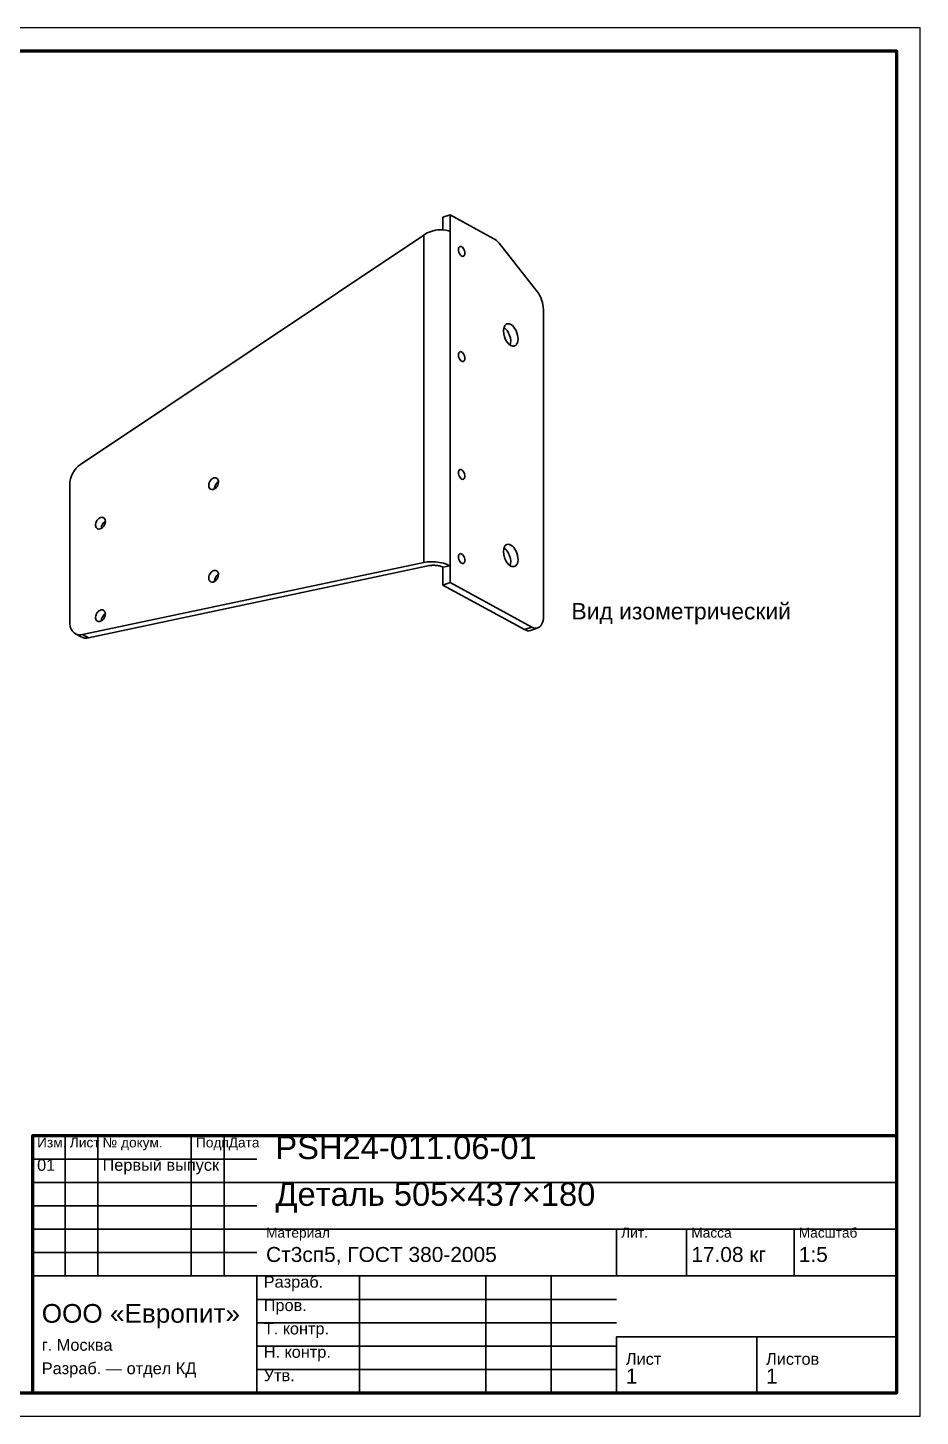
# Model space of a CAD drawing. Header units: millimetres. Extents: x 0 to 420, y 0 to 297.
# Drawn here: x 229 to 420, y 0 to 297 of the extents above; entities that cross this region are included whole.
import ezdxf

# ---------------------------------------------------------------- set-up
doc = ezdxf.new("R2010")
doc.units = ezdxf.units.MM
doc.styles.add('GOST', font='Arial')

msp = doc.modelspace()

# ---------------------------------------------------------------- linework, layer by layer
at = {"color": 1, "lineweight": 35}
for p, q in [((317.8, 256.46), (319.37, 257)), ((317.8, 253.8), (317.8, 256.46)), ((319.37, 257), (319.37, 253.4)), ((319.37, 257), (328.77, 251.88)), ((313.74, 252.67), (240.29, 203.59)), ((314.11, 252.9), (313.74, 252.67)), ((313.74, 182.63), (313.74, 252.67)), ((314.5, 253.1), (314.11, 252.9)), ((314.92, 253.29), (314.5, 253.1)), ((315.35, 253.44), (314.92, 253.29)), ((315.79, 253.58), (315.35, 253.44)), ((316.24, 253.68), (315.79, 253.58)), ((316.68, 253.75), (316.24, 253.68)), ((317.13, 253.79), (316.68, 253.75)), ((317.56, 253.8), (317.13, 253.79)), ((317.97, 253.78), (317.56, 253.8)), ((318.37, 253.73), (317.97, 253.78)), ((318.73, 253.65), (318.37, 253.73)), ((319.07, 253.54), (318.73, 253.65)), ((319.37, 253.4), (319.07, 253.54)), ((319.37, 253.4), (319.37, 181.93)), ((321.18, 249.53), (321.2, 249.77)), ((321.2, 249.26), (321.18, 249.53)), ((321.2, 249.77), (321.26, 249.97)), ((321.26, 249.97), (321.37, 250.11)), ((321.37, 250.11), (321.5, 250.2)), ((321.5, 250.2), (321.62, 250.22)), ((321.62, 250.22), (321.75, 250.2)), ((321.75, 250.2), (321.89, 250.14)), ((321.89, 250.14), (322.02, 250.04)), ((322.02, 250.04), (322.27, 249.74)), ((322.27, 249.74), (322.45, 249.36)), ((328.77, 251.88), (329.06, 251.7)), ((329.06, 251.7), (329.35, 251.47)), ((329.35, 251.47), (329.62, 251.2)), ((329.62, 251.2), (329.89, 250.89)), ((329.89, 250.89), (337.98, 240.66)), ((321.27, 248.98), (321.2, 249.26)), ((321.39, 248.71), (321.27, 248.98)), ((321.53, 248.48), (321.39, 248.71)), ((321.7, 248.29), (321.53, 248.48)), ((321.88, 248.16), (321.7, 248.29)), ((322.06, 248.1), (321.88, 248.16)), ((322.23, 248.12), (322.06, 248.1)), ((322.33, 248.18), (322.23, 248.12)), ((322.42, 248.28), (322.33, 248.18)), ((322.49, 248.41), (322.42, 248.28)), ((322.45, 249.36), (322.54, 248.95)), ((322.53, 248.57), (322.49, 248.41)), ((322.54, 248.95), (322.53, 248.57)), ((337.98, 240.66), (338.27, 240.24)), ((338.27, 240.24), (338.54, 239.79)), ((338.54, 239.79), (338.78, 239.3)), ((338.78, 239.3), (338.98, 238.78)), ((338.98, 238.78), (339.14, 238.25)), ((339.14, 238.25), (339.26, 237.72)), ((339.26, 237.72), (339.33, 237.2)), ((339.33, 237.2), (339.36, 236.69)), ((339.36, 236.69), (339.36, 171.05)), ((330.8, 232.14), (330.85, 232.68)), ((330.85, 231.52), (330.8, 232.14)), ((330.85, 232.68), (331, 233.13)), ((331.27, 232.63), (330.91, 232.93)), ((331, 233.13), (331.1, 233.31)), ((331.1, 233.31), (331.23, 233.46)), ((331.23, 233.46), (331.38, 233.57)), ((331.61, 232.23), (331.27, 232.63)), ((331.38, 233.57), (331.54, 233.65)), ((331.54, 233.65), (331.81, 233.7)), ((331.9, 231.75), (331.61, 232.23)), ((331.81, 233.7), (332.11, 233.65)), ((332.13, 231.21), (331.9, 231.75)), ((332.11, 233.65), (332.41, 233.51)), ((332.41, 233.51), (332.72, 233.29)), ((332.72, 233.29), (333.01, 232.99)), ((333.01, 232.99), (333.27, 232.62)), ((333.27, 232.62), (333.5, 232.21)), ((333.5, 232.21), (333.69, 231.75)), ((333.69, 231.75), (333.82, 231.28)), ((331.01, 230.88), (330.85, 231.52)), ((331.27, 230.28), (331.01, 230.88)), ((331.6, 229.74), (331.27, 230.28)), ((331.99, 229.31), (331.6, 229.74)), ((332.19, 229.15), (331.99, 229.31)), ((332.28, 230.65), (332.13, 231.21)), ((332.4, 229.02), (332.19, 229.15)), ((332.24, 229.11), (332.34, 229.57)), ((332.35, 230.09), (332.28, 230.65)), ((332.34, 229.57), (332.35, 230.09)), ((332.6, 228.94), (332.4, 229.02)), ((332.81, 228.89), (332.6, 228.94)), ((333, 228.89), (332.81, 228.89)), ((333.18, 228.93), (333, 228.89)), ((333.43, 229.07), (333.18, 228.93)), ((333.63, 229.29), (333.43, 229.07)), ((333.78, 229.59), (333.63, 229.29)), ((333.88, 229.95), (333.78, 229.59)), ((333.82, 231.28), (333.9, 230.82)), ((333.92, 230.36), (333.88, 229.95)), ((333.9, 230.82), (333.92, 230.36)), ((321.18, 227.03), (321.2, 227.27)), ((321.2, 226.76), (321.18, 227.03)), ((321.2, 227.27), (321.26, 227.47)), ((321.27, 226.48), (321.2, 226.76)), ((321.26, 227.47), (321.37, 227.61)), ((321.39, 226.21), (321.27, 226.48)), ((321.37, 227.61), (321.5, 227.7)), ((321.53, 225.97), (321.39, 226.21)), ((321.5, 227.7), (321.62, 227.72)), ((321.7, 225.79), (321.53, 225.97)), ((321.62, 227.72), (321.75, 227.69)), ((321.88, 225.66), (321.7, 225.79)), ((321.75, 227.69), (321.89, 227.63)), ((321.89, 227.63), (322.02, 227.54)), ((322.02, 227.54), (322.27, 227.24)), ((322.27, 227.24), (322.45, 226.86)), ((322.42, 225.78), (322.33, 225.68)), ((322.49, 225.91), (322.42, 225.78)), ((322.45, 226.86), (322.54, 226.45)), ((322.53, 226.07), (322.49, 225.91)), ((322.54, 226.45), (322.53, 226.07)), ((322.06, 225.6), (321.88, 225.66)), ((322.23, 225.62), (322.06, 225.6)), ((322.33, 225.68), (322.23, 225.62)), ((238.64, 201.73), (238.98, 202.28)), ((238.98, 202.28), (239.37, 202.79)), ((239.37, 202.79), (239.81, 203.23)), ((239.81, 203.23), (240.29, 203.59)), ((321.18, 201.83), (321.2, 202.07)), ((321.2, 202.07), (321.26, 202.26)), ((321.26, 202.26), (321.37, 202.41)), ((321.37, 202.41), (321.5, 202.49)), ((321.5, 202.49), (321.62, 202.51)), ((321.62, 202.51), (321.75, 202.49)), ((321.75, 202.49), (321.89, 202.43)), ((321.89, 202.43), (322.02, 202.33)), ((322.02, 202.33), (322.27, 202.04)), ((322.27, 202.04), (322.45, 201.66)), ((238, 199.33), (238.04, 199.92)), ((238, 169.8), (238, 199.33)), ((238.04, 199.92), (238.16, 200.53)), ((238.16, 200.53), (238.36, 201.14)), ((238.36, 201.14), (238.64, 201.73)), ((267.72, 199.19), (267.76, 199.44)), ((267.73, 198.96), (267.72, 199.19)), ((267.76, 199.44), (267.83, 199.68)), ((267.83, 199.68), (267.94, 199.92)), ((267.94, 199.92), (268.08, 200.14)), ((268.08, 200.14), (268.25, 200.34)), ((268.25, 200.34), (268.43, 200.5)), ((268.43, 200.5), (268.63, 200.62)), ((268.63, 200.62), (268.84, 200.7)), ((268.84, 200.7), (269.04, 200.73)), ((269.19, 199.24), (269.02, 198.8)), ((269.04, 200.73), (269.23, 200.71)), ((269.46, 199.62), (269.19, 199.24)), ((269.23, 200.71), (269.41, 200.65)), ((269.41, 200.65), (269.58, 200.51)), ((269.63, 199.78), (269.46, 199.62)), ((269.65, 199.14), (269.47, 198.82)), ((269.58, 200.51), (269.71, 200.33)), ((269.81, 199.9), (269.63, 199.78)), ((269.77, 199.49), (269.65, 199.14)), ((269.71, 200.33), (269.79, 200.1)), ((269.81, 199.83), (269.77, 199.49)), ((269.79, 200.1), (269.81, 199.83)), ((321.2, 201.56), (321.18, 201.83)), ((321.27, 201.28), (321.2, 201.56)), ((321.39, 201.01), (321.27, 201.28)), ((321.53, 200.77), (321.39, 201.01)), ((321.7, 200.58), (321.53, 200.77)), ((321.88, 200.46), (321.7, 200.58)), ((322.06, 200.4), (321.88, 200.46)), ((322.23, 200.42), (322.06, 200.4)), ((322.33, 200.48), (322.23, 200.42)), ((322.42, 200.57), (322.33, 200.48)), ((322.49, 200.7), (322.42, 200.57)), ((322.45, 201.66), (322.54, 201.25)), ((322.53, 200.86), (322.49, 200.7)), ((322.54, 201.25), (322.53, 200.86)), ((267.77, 198.74), (267.73, 198.96)), ((267.86, 198.55), (267.77, 198.74)), ((267.98, 198.4), (267.86, 198.55)), ((268.13, 198.29), (267.98, 198.4)), ((268.38, 198.21), (268.13, 198.29)), ((268.66, 198.23), (268.38, 198.21)), ((268.95, 198.35), (268.66, 198.23)), ((269.23, 198.55), (268.95, 198.35)), ((268.98, 198.58), (268.97, 198.36)), ((269.02, 198.8), (268.98, 198.58)), ((269.47, 198.82), (269.23, 198.55)), ((243.52, 190.75), (243.55, 191)), ((243.52, 190.52), (243.52, 190.75)), ((243.57, 190.3), (243.52, 190.52)), ((243.55, 191), (243.62, 191.24)), ((243.65, 190.12), (243.57, 190.3)), ((243.62, 191.24), (243.73, 191.48)), ((243.77, 189.96), (243.65, 190.12)), ((243.73, 191.48), (243.87, 191.7)), ((243.87, 191.7), (244.04, 191.9)), ((244.04, 191.9), (244.23, 192.06)), ((244.23, 192.06), (244.43, 192.18)), ((244.43, 192.18), (244.63, 192.26)), ((244.63, 192.26), (244.83, 192.29)), ((245.02, 190.11), (244.74, 189.91)), ((244.77, 190.14), (244.76, 189.92)), ((244.81, 190.36), (244.77, 190.14)), ((244.98, 190.8), (244.81, 190.36)), ((244.83, 192.29), (245.03, 192.27)), ((245.26, 191.18), (244.98, 190.8)), ((245.26, 190.38), (245.02, 190.11)), ((245.03, 192.27), (245.2, 192.21)), ((245.2, 192.21), (245.37, 192.08)), ((245.42, 191.34), (245.26, 191.18)), ((245.45, 190.7), (245.26, 190.38)), ((245.37, 192.08), (245.5, 191.89)), ((245.6, 191.46), (245.42, 191.34)), ((245.57, 191.05), (245.45, 190.7)), ((245.5, 191.89), (245.58, 191.66)), ((245.61, 191.4), (245.57, 191.05)), ((245.58, 191.66), (245.61, 191.4)), ((243.92, 189.85), (243.77, 189.96)), ((244.17, 189.78), (243.92, 189.85)), ((244.45, 189.79), (244.17, 189.78)), ((244.74, 189.91), (244.45, 189.79)), ((321.2, 184.06), (321.26, 184.26)), ((321.26, 184.26), (321.37, 184.41)), ((321.37, 184.41), (321.5, 184.49)), ((321.5, 184.49), (321.62, 184.51)), ((321.62, 184.51), (321.75, 184.49)), ((321.75, 184.49), (321.89, 184.43)), ((321.89, 184.43), (322.02, 184.33)), ((322.02, 184.33), (322.27, 184.04)), ((330.8, 184.98), (330.85, 185.52)), ((330.85, 184.36), (330.8, 184.98)), ((330.85, 185.52), (331, 185.97)), ((331.01, 183.72), (330.85, 184.36)), ((331.27, 185.47), (330.91, 185.76)), ((331, 185.97), (331.1, 186.15)), ((331.1, 186.15), (331.23, 186.3)), ((331.23, 186.3), (331.38, 186.41)), ((331.61, 185.07), (331.27, 185.47)), ((331.38, 186.41), (331.54, 186.49)), ((331.54, 186.49), (331.81, 186.53)), ((331.9, 184.58), (331.61, 185.07)), ((331.81, 186.53), (332.11, 186.49)), ((332.13, 184.05), (331.9, 184.58)), ((332.11, 186.49), (332.41, 186.35)), ((332.41, 186.35), (332.72, 186.12)), ((332.72, 186.12), (333.01, 185.82)), ((333.01, 185.82), (333.27, 185.46)), ((333.27, 185.46), (333.5, 185.04)), ((333.5, 185.04), (333.69, 184.59)), ((333.69, 184.59), (333.82, 184.12)), ((240.75, 167.19), (313.74, 182.63)), ((314.99, 181.95), (242, 166.51)), ((313.74, 182.63), (314.11, 182.7)), ((314.11, 182.7), (314.5, 182.75)), ((314.5, 182.75), (314.92, 182.78)), ((314.92, 182.78), (315.35, 182.79)), ((315.18, 181.99), (314.99, 181.95)), ((315.37, 182.01), (315.18, 181.99)), ((315.35, 182.79), (315.79, 182.78)), ((315.58, 182.03), (315.37, 182.01)), ((315.8, 182.03), (315.58, 182.03)), ((315.79, 182.78), (316.24, 182.75)), ((316.02, 182.03), (315.8, 182.03)), ((316.24, 182.01), (316.02, 182.03)), ((316.24, 182.75), (316.68, 182.7)), ((316.46, 181.99), (316.24, 182.01)), ((316.69, 181.96), (316.46, 181.99)), ((316.68, 182.7), (317.13, 182.64)), ((316.9, 181.92), (316.69, 181.96)), ((317.11, 181.87), (316.9, 181.92)), ((317.3, 181.81), (317.11, 181.87)), ((317.13, 182.64), (317.56, 182.56)), ((317.49, 181.75), (317.3, 181.81)), ((317.66, 181.68), (317.49, 181.75)), ((317.56, 182.56), (317.97, 182.46)), ((317.8, 181.6), (317.66, 181.68)), ((317.8, 181.6), (319.37, 181.93)), ((317.8, 177.79), (317.8, 181.6)), ((317.97, 182.46), (318.37, 182.35)), ((318.37, 182.35), (318.73, 182.22)), ((318.73, 182.22), (319.07, 182.08)), ((319.07, 182.08), (319.37, 181.93)), ((319.37, 181.93), (319.37, 178.33)), ((321.18, 183.83), (321.2, 184.06)), ((321.2, 183.55), (321.18, 183.83)), ((321.27, 183.27), (321.2, 183.55)), ((321.39, 183.01), (321.27, 183.27)), ((321.53, 182.77), (321.39, 183.01)), ((321.7, 182.58), (321.53, 182.77)), ((321.88, 182.46), (321.7, 182.58)), ((322.06, 182.4), (321.88, 182.46)), ((322.23, 182.42), (322.06, 182.4)), ((322.33, 182.47), (322.23, 182.42)), ((322.27, 184.04), (322.45, 183.66)), ((322.42, 182.57), (322.33, 182.47)), ((322.49, 182.7), (322.42, 182.57)), ((322.45, 183.66), (322.54, 183.24)), ((322.53, 182.86), (322.49, 182.7)), ((322.54, 183.24), (322.53, 182.86)), ((331.27, 183.11), (331.01, 183.72)), ((331.6, 182.58), (331.27, 183.11)), ((331.99, 182.15), (331.6, 182.58)), ((332.19, 181.98), (331.99, 182.15)), ((332.28, 183.48), (332.13, 184.05)), ((332.4, 181.86), (332.19, 181.98)), ((332.24, 181.95), (332.34, 182.4)), ((332.35, 182.92), (332.28, 183.48)), ((332.34, 182.4), (332.35, 182.92)), ((332.6, 181.77), (332.4, 181.86)), ((332.81, 181.73), (332.6, 181.77)), ((333, 181.73), (332.81, 181.73)), ((333.18, 181.77), (333, 181.73)), ((333.43, 181.9), (333.18, 181.77)), ((333.63, 182.12), (333.43, 181.9)), ((333.78, 182.42), (333.63, 182.12)), ((333.88, 182.79), (333.78, 182.42)), ((333.82, 184.12), (333.9, 183.65)), ((333.92, 183.2), (333.88, 182.79)), ((333.9, 183.65), (333.92, 183.2)), ((267.72, 179.39), (267.76, 179.63)), ((267.73, 179.15), (267.72, 179.39)), ((267.77, 178.94), (267.73, 179.15)), ((267.76, 179.63), (267.83, 179.88)), ((267.86, 178.75), (267.77, 178.94)), ((267.83, 179.88), (267.94, 180.12)), ((267.98, 178.6), (267.86, 178.75)), ((267.94, 180.12), (268.08, 180.34)), ((268.13, 178.49), (267.98, 178.6)), ((268.08, 180.34), (268.25, 180.53)), ((268.38, 178.41), (268.13, 178.49)), ((268.25, 180.53), (268.43, 180.7)), ((268.66, 178.43), (268.38, 178.41)), ((268.43, 180.7), (268.63, 180.82)), ((268.63, 180.82), (268.84, 180.9)), ((268.95, 178.55), (268.66, 178.43)), ((268.84, 180.9), (269.04, 180.93)), ((269.23, 178.75), (268.95, 178.55)), ((268.98, 178.77), (268.97, 178.56)), ((269.02, 179), (268.98, 178.77)), ((269.19, 179.44), (269.02, 179)), ((269.04, 180.93), (269.23, 180.91)), ((269.46, 179.82), (269.19, 179.44)), ((269.23, 180.91), (269.41, 180.84)), ((269.47, 179.02), (269.23, 178.75)), ((269.41, 180.84), (269.58, 180.71)), ((269.63, 179.98), (269.46, 179.82)), ((269.65, 179.34), (269.47, 179.02)), ((269.58, 180.71), (269.71, 180.53)), ((269.81, 180.1), (269.63, 179.98)), ((269.77, 179.69), (269.65, 179.34)), ((269.71, 180.53), (269.79, 180.3)), ((269.81, 180.03), (269.77, 179.69)), ((269.79, 180.3), (269.81, 180.03)), ((319.37, 178.33), (317.8, 177.79)), ((336.86, 168.81), (319.37, 178.33)), ((317.8, 177.79), (335.3, 168.26)), ((244.23, 172.26), (244.43, 172.38)), ((244.43, 172.38), (244.63, 172.46)), ((244.63, 172.46), (244.83, 172.49)), ((244.83, 172.49), (245.03, 172.47)), ((245.03, 172.47), (245.2, 172.41)), ((245.2, 172.41), (245.37, 172.27)), ((245.37, 172.27), (245.5, 172.09)), ((238.02, 169.4), (238, 169.8)), ((238.08, 169.02), (238.02, 169.4)), ((243.52, 170.95), (243.55, 171.2)), ((243.52, 170.72), (243.52, 170.95)), ((243.57, 170.5), (243.52, 170.72)), ((243.55, 171.2), (243.62, 171.44)), ((243.65, 170.31), (243.57, 170.5)), ((243.62, 171.44), (243.73, 171.68)), ((243.77, 170.16), (243.65, 170.31)), ((243.73, 171.68), (243.87, 171.9)), ((243.92, 170.05), (243.77, 170.16)), ((243.87, 171.9), (244.04, 172.1)), ((244.17, 169.97), (243.92, 170.05)), ((244.04, 172.1), (244.23, 172.26)), ((244.45, 169.99), (244.17, 169.97)), ((244.74, 170.11), (244.45, 169.99)), ((245.02, 170.31), (244.74, 170.11)), ((244.77, 170.34), (244.76, 170.12)), ((244.81, 170.56), (244.77, 170.34)), ((244.98, 171), (244.81, 170.56)), ((245.26, 171.38), (244.98, 171)), ((245.26, 170.58), (245.02, 170.31)), ((245.42, 171.54), (245.26, 171.38)), ((245.45, 170.9), (245.26, 170.58)), ((245.6, 171.66), (245.42, 171.54)), ((245.57, 171.25), (245.45, 170.9)), ((245.5, 172.09), (245.58, 171.86)), ((245.61, 171.59), (245.57, 171.25)), ((245.58, 171.86), (245.61, 171.59)), ((339.04, 169.47), (338.87, 169.18)), ((339.18, 169.81), (339.04, 169.47)), ((339.28, 170.19), (339.18, 169.81)), ((339.34, 170.6), (339.28, 170.19)), ((339.36, 171.05), (339.34, 170.6)), ((238.18, 168.66), (238.08, 169.02)), ((238.32, 168.33), (238.18, 168.66)), ((238.49, 168.03), (238.32, 168.33)), ((238.7, 167.77), (238.49, 168.03)), ((238.94, 167.55), (238.7, 167.77)), ((239.21, 167.38), (238.94, 167.55)), ((239.56, 167.23), (239.21, 167.38)), ((239.21, 167.38), (240.46, 166.7)), ((239.94, 167.15), (239.56, 167.23)), ((240.34, 167.13), (239.94, 167.15)), ((240.75, 167.19), (240.34, 167.13)), ((240.46, 166.7), (240.81, 166.55)), ((242, 166.51), (240.75, 167.19)), ((240.81, 166.55), (241.19, 166.46)), ((241.19, 166.46), (241.59, 166.45)), ((241.59, 166.45), (242, 166.51)), ((336.86, 168.81), (335.3, 168.26)), ((335.3, 168.26), (335.64, 168.11)), ((335.64, 168.11), (335.98, 168.03)), ((335.98, 168.03), (336.31, 168.02)), ((336.31, 168.02), (336.61, 168.09)), ((338.17, 168.63), (336.61, 168.09)), ((337.2, 168.65), (336.86, 168.81)), ((337.54, 168.57), (337.2, 168.65)), ((337.87, 168.56), (337.54, 168.57)), ((338.17, 168.63), (337.87, 168.56)), ((338.43, 168.75), (338.17, 168.63)), ((338.67, 168.94), (338.43, 168.75)), ((338.87, 169.18), (338.67, 168.94))]:
    msp.add_line(p, q, dxfattribs=at)
at = {"color": 7, "lineweight": 35}
for p, q in [((237, 30), (237, 60)), ((244, 30), (244, 60)), ((264, 30), (264, 60)), ((271, 30), (271, 60)), ((230, 55), (278, 55)), ((230, 50), (278, 50)), ((278, 50), (415, 50)), ((230, 45), (278, 45)), ((230, 40), (278, 40)), ((278, 40), (415, 40)), ((355, 30), (355, 40)), ((370, 30), (370, 40)), ((393, 30), (393, 40)), ((230, 35), (278, 35)), ((230, 30), (278, 30)), ((278, 30), (415, 30)), ((300, 5), (300, 30)), ((327, 5), (327, 30)), ((341, 5), (341, 30)), ((278, 25), (355, 25)), ((278, 20), (355, 20)), ((278, 15), (355, 15)), ((355, 17), (415, 17)), ((278, 10), (355, 10))]:
    msp.add_line(p, q, dxfattribs=at)
at = {"color": 7, "lineweight": 25}
msp.add_lwpolyline([(0, 0), (420, 0), (420, 297), (0, 297)], close=True, dxfattribs=at)
at = {"color": 7, "lineweight": 70}
for points in [[(20, 5), (415, 5), (415, 292), (20, 292)], [(230, 5), (415, 5), (415, 60), (230, 60)]]:
    msp.add_lwpolyline(points, close=True, dxfattribs=at)
at = {"color": 7, "lineweight": 35}
for points in [[(230, 5), (278, 5), (278, 30), (230, 30)], [(355, 5), (385, 5), (385, 17), (355, 17)], [(385, 5), (415, 5), (415, 17), (385, 17)]]:
    msp.add_lwpolyline(points, close=True, dxfattribs=at)

# ---------------------------------------------------------------- texts
at = {"color": 3, "style": 'GOST'}
for s, height, p in [('Вид изометрический', 3.5, (345.36, 170.45)), ('Изм.', 2.1, (231, 57.5)), ('Лист', 2.1, (238, 57.5)), ('№ докум.', 2.1, (245, 57.5)), ('Подп.', 2.1, (265, 57.5)), ('Дата', 2.1, (272, 57.5)), ('PSH24-011.06-01', 5, (282, 55)), ('01', 2.5, (231, 52.5)), ('Первый выпуск', 2.5, (245, 52.5)), ('Деталь 505×437×180', 5, (282, 45)), ('Материал', 2.1, (280, 38.2)), ('Лит.', 2.1, (356, 38.2)), ('Масса', 2.1, (371, 38.2)), ('Масштаб', 2.1, (394, 38.2)), ('Ст3сп5, ГОСТ 380-2005', 3.2, (280, 33)), ('17.08 кг', 3.2, (371, 33)), ('1:5', 3.2, (394, 33)), ('Разраб.', 2.5, (279.5, 27.5)), ('ООО «Европит»', 4, (232, 20)), ('Пров.', 2.5, (279.5, 22.5)), ('Т. контр.', 2.5, (279.5, 17.5)), ('г. Москва', 2.5, (232, 14)), ('Н. контр.', 2.5, (279.5, 12.5)), ('Лист', 2.5, (357, 11)), ('Листов', 2.5, (387, 11)), ('Разраб. — отдел КД', 2.5, (232, 9)), ('Утв.', 2.5, (279.5, 7.5)), ('1', 3.2, (357, 7)), ('1', 3.2, (387, 7))]:
    msp.add_text(s, height=height, dxfattribs=at).set_placement(p)

doc.saveas('drawing.dxf')
